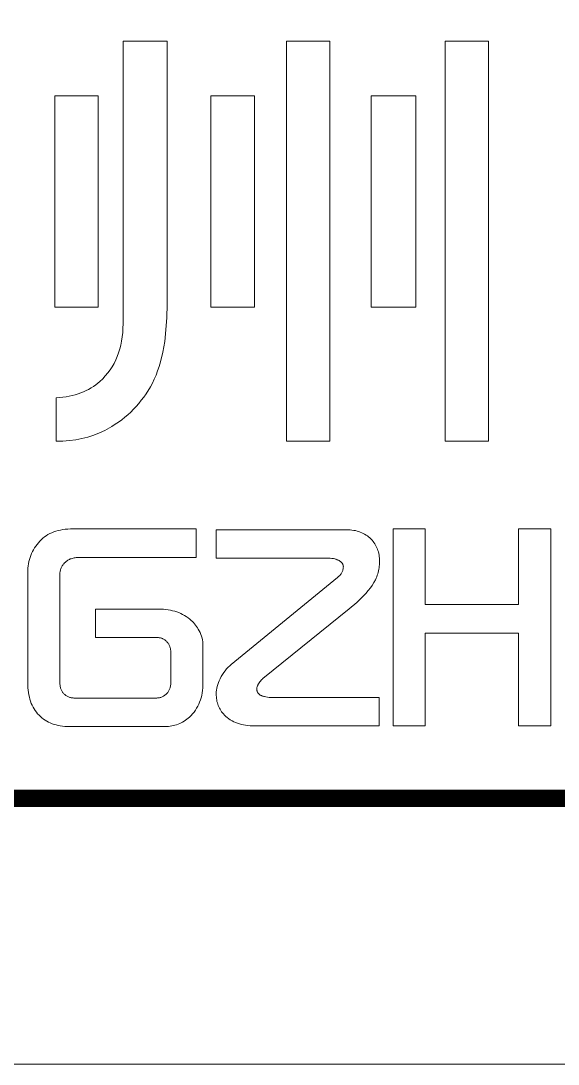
# Model space of a CAD drawing. Header units: millimetres. Extents: x 656 to 1522, y 1 to 298.
# Drawn here: x 678.73 to 688.83, y 0.54 to 20.16 of the extents above; entities that cross this region are included whole.
import ezdxf
from ezdxf.enums import TextEntityAlignment as Align

# ---------------------------------------------------------------- set-up
doc = ezdxf.new("R2010")
doc.units = ezdxf.units.MM
doc.header["$MEASUREMENT"] = 0
for name, color, linetype, lineweight in [('BF-图框', 125, 'Continuous', 15), ('BF-文字说明', 33, 'Continuous', 18), ('BF-电路', 6, 'Continuous', 9)]:
    doc.layers.add(name, color=color, linetype=linetype, lineweight=lineweight)
doc.styles.add('黑体', font='simhei.ttf', dxfattribs={"width": 0.7})

# ---------------------------------------------------------------- blocks, each defined once
blk = doc.blocks.new('BFA3H')
at = {"layer": 'BF-图框', "lineweight": 5}
for p, q in [((24.472, 13.927), (24.472, 19.238)), ((24.472, 19.238), (25.298, 19.238)), ((25.298, 19.238), (25.298, 14.285)), ((27.542, 11.716), (27.542, 19.238)), ((27.542, 19.238), (28.358, 19.238)), ((28.358, 19.238), (28.358, 11.716)), ((30.527, 11.716), (30.527, 19.238)), ((30.527, 19.238), (31.344, 19.238)), ((31.344, 19.238), (31.344, 11.716)), ((23.186, 14.236), (23.186, 18.213)), ((23.186, 18.213), (24.003, 18.213)), ((24.003, 18.213), (24.003, 14.236)), ((26.124, 14.236), (26.124, 18.213)), ((26.124, 18.213), (26.941, 18.213)), ((26.941, 18.213), (26.941, 14.236)), ((29.138, 14.236), (29.138, 18.213)), ((29.138, 18.213), (29.973, 18.213)), ((29.973, 18.213), (29.973, 14.236)), ((24.003, 14.236), (23.186, 14.236)), ((25.298, 14.285), (25.293, 14.04)), ((26.941, 14.236), (26.124, 14.236)), ((29.973, 14.236), (29.138, 14.236)), ((25.293, 14.04), (25.278, 13.809)), ((24.457, 13.679), (24.465, 13.76)), ((24.465, 13.76), (24.47, 13.842)), ((24.47, 13.842), (24.472, 13.927)), ((25.278, 13.809), (25.254, 13.594)), ((24.429, 13.525), (24.445, 13.601)), ((24.445, 13.601), (24.457, 13.679)), ((25.254, 13.594), (25.22, 13.393)), ((24.363, 13.311), (24.388, 13.38)), ((24.388, 13.38), (24.411, 13.452)), ((24.411, 13.452), (24.429, 13.525)), ((25.22, 13.393), (25.176, 13.207)), ((24.266, 13.118), (24.302, 13.18)), ((24.302, 13.18), (24.334, 13.245)), ((24.334, 13.245), (24.363, 13.311)), ((25.176, 13.207), (25.15, 13.12)), ((24.138, 12.945), (24.184, 13.001)), ((24.184, 13.001), (24.227, 13.058)), ((24.227, 13.058), (24.266, 13.118)), ((25.092, 12.957), (25.059, 12.881)), ((25.122, 13.037), (25.092, 12.957)), ((25.15, 13.12), (25.122, 13.037)), ((23.914, 12.746), (23.957, 12.776)), ((23.957, 12.776), (23.997, 12.808)), ((23.997, 12.808), (24.036, 12.841)), ((24.036, 12.841), (24.089, 12.892)), ((24.089, 12.892), (24.138, 12.945)), ((25.023, 12.808), (24.986, 12.74)), ((25.059, 12.881), (25.023, 12.808)), ((23.4, 12.553), (23.459, 12.563)), ((23.459, 12.563), (23.516, 12.576)), ((23.516, 12.576), (23.572, 12.59)), ((23.572, 12.59), (23.626, 12.607)), ((23.626, 12.607), (23.678, 12.625)), ((23.678, 12.625), (23.729, 12.645)), ((23.729, 12.645), (23.778, 12.668)), ((23.778, 12.668), (23.825, 12.692)), ((23.825, 12.692), (23.871, 12.718)), ((23.871, 12.718), (23.914, 12.746)), ((24.904, 12.609), (24.86, 12.547)), ((24.986, 12.74), (24.904, 12.609)), ((23.212, 12.532), (23.339, 12.544)), ((23.212, 11.716), (23.212, 12.532)), ((23.339, 12.544), (23.4, 12.553)), ((24.718, 12.372), (24.668, 12.318)), ((24.768, 12.428), (24.718, 12.372)), ((24.815, 12.487), (24.768, 12.428)), ((24.86, 12.547), (24.815, 12.487)), ((24.504, 12.167), (24.446, 12.12)), ((24.56, 12.215), (24.504, 12.167)), ((24.615, 12.265), (24.56, 12.215)), ((24.668, 12.318), (24.615, 12.265)), ((24.26, 11.993), (24.128, 11.919)), ((24.324, 12.034), (24.26, 11.993)), ((24.386, 12.076), (24.324, 12.034)), ((24.446, 12.12), (24.386, 12.076)), ((23.811, 11.795), (23.699, 11.766)), ((23.92, 11.83), (23.811, 11.795)), ((24.026, 11.871), (23.92, 11.83)), ((24.128, 11.919), (24.026, 11.871)), ((23.339, 11.719), (23.212, 11.716)), ((23.463, 11.728), (23.339, 11.719)), ((23.582, 11.744), (23.463, 11.728)), ((23.699, 11.766), (23.582, 11.744)), ((28.358, 11.716), (27.542, 11.716)), ((31.344, 11.716), (30.527, 11.716)), ((23.131, 9.995), (23.17, 10.01)), ((23.17, 10.01), (23.21, 10.023)), ((23.21, 10.023), (23.251, 10.035)), ((23.251, 10.035), (23.294, 10.045)), ((23.294, 10.045), (23.339, 10.053)), ((23.339, 10.053), (23.385, 10.059)), ((23.385, 10.059), (23.433, 10.063)), ((23.433, 10.063), (23.483, 10.066)), ((23.483, 10.066), (23.534, 10.067)), ((23.534, 10.067), (25.845, 10.067)), ((25.845, 10.067), (25.845, 9.53)), ((26.222, 9.515), (26.222, 10.051)), ((26.222, 10.051), (28.672, 10.051)), ((28.672, 10.051), (28.707, 10.051)), ((28.707, 10.051), (28.742, 10.049)), ((28.742, 10.049), (28.775, 10.045)), ((28.775, 10.045), (28.808, 10.04)), ((28.808, 10.04), (28.839, 10.034)), ((28.839, 10.034), (28.87, 10.027)), ((28.87, 10.027), (28.901, 10.018)), ((28.901, 10.018), (28.93, 10.007)), ((29.547, 6.36), (29.547, 10.067)), ((29.547, 10.067), (30.151, 10.067)), ((30.151, 10.067), (30.151, 8.642)), ((31.907, 8.642), (31.907, 10.067)), ((31.907, 10.067), (32.511, 10.067)), ((32.511, 10.067), (32.511, 6.36)), ((22.881, 9.807), (22.909, 9.839)), ((22.909, 9.839), (22.936, 9.866)), ((22.936, 9.866), (22.964, 9.892)), ((22.964, 9.892), (22.995, 9.916)), ((22.995, 9.916), (23.026, 9.938)), ((23.026, 9.938), (23.06, 9.959)), ((23.06, 9.959), (23.095, 9.978)), ((23.095, 9.978), (23.131, 9.995)), ((28.93, 10.007), (28.958, 9.995)), ((28.958, 9.995), (28.986, 9.982)), ((28.986, 9.982), (29.013, 9.968)), ((29.013, 9.968), (29.039, 9.952)), ((29.039, 9.952), (29.064, 9.934)), ((29.064, 9.934), (29.088, 9.916)), ((29.088, 9.916), (29.111, 9.896)), ((29.111, 9.896), (29.134, 9.874)), ((29.134, 9.874), (29.153, 9.853)), ((29.153, 9.853), (29.171, 9.832)), ((29.171, 9.832), (29.188, 9.81)), ((22.753, 9.603), (22.77, 9.639)), ((22.77, 9.639), (22.788, 9.674)), ((22.788, 9.674), (22.809, 9.708)), ((22.809, 9.708), (22.831, 9.742)), ((22.831, 9.742), (22.855, 9.775)), ((22.855, 9.775), (22.881, 9.807)), ((29.188, 9.81), (29.204, 9.787)), ((29.204, 9.787), (29.218, 9.763)), ((29.218, 9.763), (29.232, 9.739)), ((29.232, 9.739), (29.243, 9.713)), ((29.243, 9.713), (29.254, 9.687)), ((29.254, 9.687), (29.264, 9.66)), ((29.264, 9.66), (29.272, 9.633)), ((29.272, 9.633), (29.279, 9.605)), ((22.694, 9.412), (22.703, 9.452)), ((22.703, 9.452), (22.712, 9.491)), ((22.712, 9.491), (22.724, 9.529)), ((22.724, 9.529), (22.737, 9.566)), ((22.737, 9.566), (22.753, 9.603)), ((23.37, 9.426), (23.359, 9.413)), ((23.381, 9.438), (23.37, 9.426)), ((23.393, 9.449), (23.381, 9.438)), ((23.406, 9.459), (23.393, 9.449)), ((23.42, 9.469), (23.406, 9.459)), ((23.434, 9.478), (23.42, 9.469)), ((23.449, 9.486), (23.434, 9.478)), ((23.464, 9.494), (23.449, 9.486)), ((23.48, 9.501), (23.464, 9.494)), ((23.497, 9.507), (23.48, 9.501)), ((23.514, 9.512), (23.497, 9.507)), ((23.532, 9.517), (23.514, 9.512)), ((23.551, 9.521), (23.532, 9.517)), ((23.571, 9.524), (23.551, 9.521)), ((23.591, 9.527), (23.571, 9.524)), ((23.612, 9.529), (23.591, 9.527)), ((23.655, 9.53), (23.612, 9.529)), ((25.845, 9.53), (23.655, 9.53)), ((28.335, 9.515), (26.222, 9.515)), ((28.367, 9.514), (28.335, 9.515)), ((28.397, 9.511), (28.367, 9.514)), ((28.425, 9.508), (28.397, 9.511)), ((28.451, 9.502), (28.425, 9.508)), ((28.464, 9.499), (28.451, 9.502)), ((28.476, 9.496), (28.464, 9.499)), ((28.488, 9.492), (28.476, 9.496)), ((28.499, 9.487), (28.488, 9.492)), ((28.51, 9.482), (28.499, 9.487)), ((28.521, 9.477), (28.51, 9.482)), ((28.531, 9.472), (28.521, 9.477)), ((28.54, 9.466), (28.531, 9.472)), ((28.549, 9.46), (28.54, 9.466)), ((28.557, 9.454), (28.549, 9.46)), ((28.565, 9.448), (28.557, 9.454)), ((28.572, 9.442), (28.565, 9.448)), ((28.578, 9.435), (28.572, 9.442)), ((28.584, 9.429), (28.578, 9.435)), ((28.59, 9.422), (28.584, 9.429)), ((28.595, 9.415), (28.59, 9.422)), ((29.279, 9.605), (29.284, 9.576)), ((29.284, 9.576), (29.289, 9.546)), ((29.289, 9.546), (29.292, 9.515)), ((29.292, 9.515), (29.294, 9.484)), ((29.294, 9.422), (29.292, 9.393)), ((29.294, 9.484), (29.294, 9.452)), ((29.294, 9.452), (29.294, 9.422)), ((22.68, 9.245), (22.681, 9.288)), ((22.68, 7.173), (22.68, 9.245)), ((22.681, 9.288), (22.684, 9.33)), ((22.684, 9.33), (22.688, 9.371)), ((22.688, 9.371), (22.694, 9.412)), ((23.285, 9.228), (23.284, 9.211)), ((23.286, 9.244), (23.285, 9.228)), ((23.288, 9.259), (23.286, 9.244)), ((23.29, 9.275), (23.288, 9.259)), ((23.294, 9.29), (23.29, 9.275)), ((23.298, 9.305), (23.294, 9.29)), ((23.303, 9.319), (23.298, 9.305)), ((23.309, 9.334), (23.303, 9.319)), ((23.315, 9.348), (23.309, 9.334)), ((23.322, 9.361), (23.315, 9.348)), ((23.33, 9.375), (23.322, 9.361)), ((23.339, 9.388), (23.33, 9.375)), ((23.348, 9.401), (23.339, 9.388)), ((23.359, 9.413), (23.348, 9.401)), ((28.561, 9.211), (28.57, 9.223)), ((28.57, 9.223), (28.578, 9.235)), ((28.578, 9.235), (28.585, 9.248)), ((28.585, 9.248), (28.592, 9.261)), ((28.592, 9.261), (28.597, 9.274)), ((28.599, 9.408), (28.595, 9.415)), ((28.597, 9.274), (28.602, 9.287)), ((28.601, 9.404), (28.599, 9.408)), ((28.602, 9.401), (28.601, 9.404)), ((28.604, 9.397), (28.602, 9.401)), ((28.602, 9.287), (28.606, 9.3)), ((28.606, 9.393), (28.604, 9.397)), ((28.607, 9.39), (28.606, 9.393)), ((28.606, 9.3), (28.609, 9.313)), ((28.608, 9.386), (28.607, 9.39)), ((28.609, 9.382), (28.608, 9.386)), ((28.61, 9.378), (28.609, 9.382)), ((28.609, 9.313), (28.611, 9.327)), ((28.611, 9.374), (28.61, 9.378)), ((28.612, 9.37), (28.611, 9.374)), ((28.611, 9.327), (28.612, 9.34)), ((28.612, 9.366), (28.612, 9.37)), ((28.612, 9.362), (28.612, 9.366)), ((28.613, 9.358), (28.612, 9.362)), ((28.612, 9.34), (28.613, 9.354)), ((28.613, 9.354), (28.613, 9.358)), ((29.268, 9.25), (29.26, 9.222)), ((29.275, 9.278), (29.268, 9.25)), ((29.281, 9.307), (29.275, 9.278)), ((29.286, 9.335), (29.281, 9.307)), ((29.289, 9.364), (29.286, 9.335)), ((29.292, 9.393), (29.289, 9.364)), ((23.284, 9.211), (23.284, 7.178)), ((26.506, 7.518), (28.504, 9.153)), ((28.504, 9.153), (28.517, 9.164)), ((28.517, 9.164), (28.529, 9.175)), ((28.529, 9.175), (28.541, 9.187)), ((28.541, 9.187), (28.551, 9.199)), ((28.551, 9.199), (28.561, 9.211)), ((29.188, 9.058), (29.156, 9.005)), ((29.216, 9.112), (29.188, 9.058)), ((29.229, 9.139), (29.216, 9.112)), ((29.24, 9.167), (29.229, 9.139)), ((29.25, 9.194), (29.24, 9.167)), ((29.26, 9.222), (29.25, 9.194)), ((29.036, 8.854), (28.984, 8.8)), ((29.081, 8.906), (29.036, 8.854)), ((29.122, 8.956), (29.081, 8.906)), ((29.156, 9.005), (29.122, 8.956)), ((28.863, 8.685), (28.72, 8.563)), ((28.984, 8.8), (28.863, 8.685)), ((30.151, 8.642), (31.907, 8.642)), ((23.956, 8.022), (23.956, 8.559)), ((23.956, 8.559), (25.14, 8.559)), ((25.14, 8.559), (25.186, 8.559)), ((25.186, 8.559), (25.231, 8.556)), ((25.231, 8.556), (25.276, 8.552)), ((25.276, 8.552), (25.319, 8.546)), ((25.319, 8.546), (25.361, 8.538)), ((25.361, 8.538), (25.402, 8.529)), ((25.402, 8.529), (25.442, 8.518)), ((25.442, 8.518), (25.481, 8.506)), ((25.481, 8.506), (25.519, 8.492)), ((25.519, 8.492), (25.556, 8.476)), ((25.556, 8.476), (25.592, 8.458)), ((25.592, 8.458), (25.627, 8.439)), ((25.627, 8.439), (25.66, 8.418)), ((28.72, 8.563), (27.1, 7.251)), ((25.66, 8.418), (25.693, 8.396)), ((25.693, 8.396), (25.725, 8.371)), ((25.725, 8.371), (25.755, 8.346)), ((25.755, 8.346), (25.776, 8.326)), ((25.776, 8.326), (25.796, 8.304)), ((25.796, 8.304), (25.816, 8.282)), ((25.816, 8.282), (25.834, 8.258)), ((25.834, 8.258), (25.852, 8.233)), ((25.852, 8.233), (25.869, 8.207)), ((25.869, 8.207), (25.886, 8.18)), ((25.886, 8.18), (25.901, 8.151)), ((25.901, 8.151), (25.918, 8.116)), ((25.918, 8.116), (25.933, 8.081)), ((25.933, 8.081), (25.946, 8.047)), ((25.946, 8.047), (25.956, 8.013)), ((31.907, 8.105), (30.151, 8.105)), ((30.151, 8.105), (30.151, 6.36)), ((31.907, 6.36), (31.907, 8.105)), ((25.123, 8.022), (23.956, 8.022)), ((25.136, 8.022), (25.123, 8.022)), ((25.149, 8.021), (25.136, 8.022)), ((25.162, 8.019), (25.149, 8.021)), ((25.174, 8.017), (25.162, 8.019)), ((25.187, 8.014), (25.174, 8.017)), ((25.199, 8.01), (25.187, 8.014)), ((25.211, 8.005), (25.199, 8.01)), ((25.222, 8), (25.211, 8.005)), ((25.234, 7.994), (25.222, 8)), ((25.245, 7.987), (25.234, 7.994)), ((25.256, 7.98), (25.245, 7.987)), ((25.266, 7.972), (25.256, 7.98)), ((25.277, 7.963), (25.266, 7.972)), ((25.287, 7.954), (25.277, 7.963)), ((25.297, 7.943), (25.287, 7.954)), ((25.307, 7.933), (25.297, 7.943)), ((25.315, 7.923), (25.307, 7.933)), ((25.322, 7.914), (25.315, 7.923)), ((25.329, 7.903), (25.322, 7.914)), ((25.335, 7.893), (25.329, 7.903)), ((25.34, 7.882), (25.335, 7.893)), ((25.346, 7.87), (25.34, 7.882)), ((25.35, 7.858), (25.346, 7.87)), ((25.354, 7.846), (25.35, 7.858)), ((25.956, 8.013), (25.964, 7.979)), ((25.964, 7.979), (25.97, 7.945)), ((25.97, 7.945), (25.973, 7.912)), ((25.973, 7.912), (25.974, 7.879)), ((25.974, 7.879), (25.974, 7.178)), ((25.358, 7.833), (25.354, 7.846)), ((25.361, 7.82), (25.358, 7.833)), ((25.364, 7.806), (25.361, 7.82)), ((25.366, 7.792), (25.364, 7.806)), ((25.368, 7.777), (25.366, 7.792)), ((25.369, 7.762), (25.368, 7.777)), ((25.37, 7.731), (25.369, 7.762)), ((25.37, 7.187), (25.37, 7.731)), ((26.419, 7.433), (26.447, 7.464)), ((26.447, 7.464), (26.476, 7.492)), ((26.476, 7.492), (26.506, 7.518)), ((26.295, 7.246), (26.318, 7.288)), ((26.318, 7.288), (26.342, 7.328)), ((26.342, 7.328), (26.367, 7.365)), ((26.367, 7.365), (26.392, 7.4)), ((26.392, 7.4), (26.419, 7.433)), ((22.681, 7.124), (22.68, 7.173)), ((22.684, 7.077), (22.681, 7.124)), ((22.688, 7.032), (22.684, 7.077)), ((23.284, 7.178), (23.285, 7.161)), ((23.285, 7.161), (23.285, 7.145)), ((23.285, 7.145), (23.287, 7.13)), ((23.287, 7.13), (23.289, 7.115)), ((23.289, 7.115), (23.291, 7.1)), ((23.291, 7.1), (23.295, 7.086)), ((23.295, 7.086), (23.298, 7.072)), ((23.298, 7.072), (23.302, 7.059)), ((25.346, 7.051), (25.351, 7.064)), ((25.351, 7.064), (25.356, 7.078)), ((25.356, 7.078), (25.36, 7.092)), ((25.36, 7.092), (25.363, 7.107)), ((25.363, 7.107), (25.366, 7.122)), ((25.366, 7.122), (25.368, 7.138)), ((25.368, 7.138), (25.369, 7.154)), ((25.369, 7.154), (25.37, 7.17)), ((25.37, 7.17), (25.37, 7.187)), ((25.97, 7.077), (25.965, 7.028)), ((25.973, 7.127), (25.97, 7.077)), ((25.974, 7.178), (25.973, 7.127)), ((26.227, 7.035), (26.232, 7.07)), ((26.232, 7.07), (26.24, 7.105)), ((26.24, 7.105), (26.251, 7.141)), ((26.251, 7.141), (26.263, 7.176)), ((26.263, 7.176), (26.278, 7.211)), ((26.278, 7.211), (26.295, 7.246)), ((26.987, 7.065), (26.986, 7.055)), ((26.988, 7.075), (26.987, 7.065)), ((26.989, 7.085), (26.988, 7.08)), ((26.988, 7.08), (26.988, 7.075)), ((26.992, 7.095), (26.989, 7.085)), ((26.995, 7.104), (26.992, 7.095)), ((26.999, 7.114), (26.995, 7.104)), ((27.003, 7.123), (26.999, 7.114)), ((27.008, 7.132), (27.003, 7.123)), ((27.033, 7.173), (27.008, 7.132)), ((27.045, 7.19), (27.033, 7.173)), ((27.057, 7.206), (27.045, 7.19)), ((27.068, 7.22), (27.057, 7.206)), ((27.079, 7.232), (27.068, 7.22)), ((27.09, 7.243), (27.079, 7.232)), ((27.095, 7.247), (27.09, 7.243)), ((27.1, 7.251), (27.095, 7.247)), ((22.693, 6.987), (22.688, 7.032)), ((22.701, 6.944), (22.693, 6.987)), ((22.71, 6.903), (22.701, 6.944)), ((22.721, 6.863), (22.71, 6.903)), ((23.302, 7.059), (23.307, 7.046)), ((23.307, 7.046), (23.313, 7.034)), ((23.313, 7.034), (23.319, 7.022)), ((23.319, 7.022), (23.325, 7.01)), ((23.325, 7.01), (23.332, 6.999)), ((23.332, 6.999), (23.34, 6.989)), ((23.34, 6.989), (23.348, 6.979)), ((23.348, 6.979), (23.357, 6.969)), ((23.357, 6.969), (23.367, 6.959)), ((23.367, 6.959), (23.377, 6.95)), ((23.377, 6.95), (23.388, 6.941)), ((23.388, 6.941), (23.399, 6.933)), ((23.399, 6.933), (23.41, 6.925)), ((23.41, 6.925), (23.421, 6.919)), ((23.421, 6.919), (23.433, 6.913)), ((23.433, 6.913), (23.445, 6.907)), ((23.445, 6.907), (23.457, 6.902)), ((23.457, 6.902), (23.469, 6.898)), ((23.469, 6.898), (23.482, 6.895)), ((23.482, 6.895), (23.495, 6.892)), ((23.495, 6.892), (23.508, 6.889)), ((23.508, 6.889), (23.521, 6.888)), ((23.521, 6.888), (23.535, 6.887)), ((23.535, 6.887), (23.548, 6.886)), ((23.548, 6.886), (25.106, 6.886)), ((25.106, 6.886), (25.119, 6.887)), ((25.119, 6.887), (25.132, 6.888)), ((25.132, 6.888), (25.145, 6.889)), ((25.145, 6.889), (25.158, 6.892)), ((25.158, 6.892), (25.17, 6.895)), ((25.17, 6.895), (25.182, 6.898)), ((25.182, 6.898), (25.194, 6.903)), ((25.194, 6.903), (25.206, 6.908)), ((25.206, 6.908), (25.218, 6.913)), ((25.218, 6.913), (25.23, 6.92)), ((25.23, 6.92), (25.241, 6.927)), ((25.241, 6.927), (25.252, 6.934)), ((25.252, 6.934), (25.263, 6.943)), ((25.263, 6.943), (25.274, 6.952)), ((25.274, 6.952), (25.285, 6.961)), ((25.285, 6.961), (25.295, 6.971)), ((25.295, 6.971), (25.304, 6.981)), ((25.304, 6.981), (25.313, 6.992)), ((25.313, 6.992), (25.321, 7.003)), ((25.321, 7.003), (25.328, 7.014)), ((25.328, 7.014), (25.335, 7.026)), ((25.335, 7.026), (25.341, 7.038)), ((25.341, 7.038), (25.346, 7.051)), ((25.939, 6.892), (25.926, 6.849)), ((25.95, 6.936), (25.939, 6.892)), ((25.958, 6.981), (25.95, 6.936)), ((25.965, 7.028), (25.958, 6.981)), ((26.222, 6.965), (26.223, 7)), ((26.223, 6.935), (26.222, 6.965)), ((26.223, 7), (26.227, 7.035)), ((26.225, 6.906), (26.223, 6.935)), ((26.228, 6.878), (26.225, 6.906)), ((26.232, 6.85), (26.228, 6.878)), ((26.986, 7.055), (26.987, 7.045)), ((26.987, 7.045), (26.987, 7.036)), ((26.987, 7.036), (26.989, 7.026)), ((26.989, 7.026), (26.99, 7.022)), ((26.99, 7.022), (26.991, 7.018)), ((26.991, 7.018), (26.992, 7.013)), ((26.992, 7.013), (26.994, 7.009)), ((26.994, 7.009), (26.995, 7.005)), ((26.995, 7.005), (26.997, 7.001)), ((26.997, 7.001), (26.999, 6.997)), ((26.999, 6.997), (27.001, 6.993)), ((27.001, 6.993), (27.003, 6.989)), ((27.003, 6.989), (27.005, 6.986)), ((27.005, 6.986), (27.007, 6.982)), ((27.007, 6.982), (27.01, 6.978)), ((27.01, 6.978), (27.013, 6.975)), ((27.013, 6.975), (27.016, 6.971)), ((27.016, 6.971), (27.019, 6.968)), ((27.019, 6.968), (27.022, 6.965)), ((27.022, 6.965), (27.028, 6.958)), ((27.028, 6.958), (27.036, 6.952)), ((27.036, 6.952), (27.044, 6.947)), ((27.044, 6.947), (27.052, 6.941)), ((27.052, 6.941), (27.061, 6.936)), ((27.061, 6.936), (27.071, 6.931)), ((27.071, 6.931), (27.081, 6.927)), ((27.081, 6.927), (27.092, 6.923)), ((27.092, 6.923), (27.103, 6.919)), ((27.103, 6.919), (27.115, 6.915)), ((27.115, 6.915), (27.128, 6.912)), ((27.128, 6.912), (27.155, 6.907)), ((27.155, 6.907), (27.184, 6.902)), ((27.184, 6.902), (27.216, 6.899)), ((27.216, 6.899), (27.249, 6.897)), ((27.249, 6.897), (27.286, 6.897)), ((27.286, 6.897), (29.289, 6.897)), ((29.289, 6.897), (29.289, 6.36)), ((22.733, 6.824), (22.721, 6.863)), ((22.747, 6.786), (22.733, 6.824)), ((22.763, 6.75), (22.747, 6.786)), ((22.78, 6.716), (22.763, 6.75)), ((22.799, 6.682), (22.78, 6.716)), ((22.82, 6.651), (22.799, 6.682)), ((25.855, 6.693), (25.832, 6.657)), ((25.875, 6.73), (25.855, 6.693)), ((25.894, 6.768), (25.875, 6.73)), ((25.911, 6.808), (25.894, 6.768)), ((25.926, 6.849), (25.911, 6.808)), ((26.237, 6.823), (26.232, 6.85)), ((26.244, 6.797), (26.237, 6.823)), ((26.252, 6.771), (26.244, 6.797)), ((26.261, 6.746), (26.252, 6.771)), ((26.271, 6.721), (26.261, 6.746)), ((26.283, 6.697), (26.271, 6.721)), ((26.295, 6.674), (26.283, 6.697)), ((26.309, 6.651), (26.295, 6.674)), ((22.842, 6.62), (22.82, 6.651)), ((22.866, 6.591), (22.842, 6.62)), ((22.892, 6.563), (22.866, 6.591)), ((22.919, 6.537), (22.892, 6.563)), ((22.947, 6.513), (22.919, 6.537)), ((22.976, 6.491), (22.947, 6.513)), ((23.006, 6.47), (22.976, 6.491)), ((25.671, 6.487), (25.645, 6.468)), ((25.697, 6.507), (25.671, 6.487)), ((25.721, 6.529), (25.697, 6.507)), ((25.752, 6.559), (25.721, 6.529)), ((25.78, 6.59), (25.752, 6.559)), ((25.807, 6.623), (25.78, 6.59)), ((25.832, 6.657), (25.807, 6.623)), ((26.324, 6.629), (26.309, 6.651)), ((26.341, 6.608), (26.324, 6.629)), ((26.358, 6.587), (26.341, 6.608)), ((26.377, 6.566), (26.358, 6.587)), ((26.403, 6.541), (26.377, 6.566)), ((26.43, 6.518), (26.403, 6.541)), ((26.458, 6.496), (26.43, 6.518)), ((26.488, 6.476), (26.458, 6.496)), ((26.52, 6.457), (26.488, 6.476)), ((23.037, 6.451), (23.006, 6.47)), ((23.07, 6.433), (23.037, 6.451)), ((23.104, 6.417), (23.07, 6.433)), ((23.139, 6.403), (23.104, 6.417)), ((23.175, 6.39), (23.139, 6.403)), ((23.212, 6.38), (23.175, 6.39)), ((23.251, 6.37), (23.212, 6.38)), ((23.291, 6.363), (23.251, 6.37)), ((23.331, 6.357), (23.291, 6.363)), ((23.374, 6.353), (23.331, 6.357)), ((23.417, 6.35), (23.374, 6.353)), ((23.461, 6.35), (23.417, 6.35)), ((25.256, 6.35), (23.461, 6.35)), ((25.29, 6.35), (25.256, 6.35)), ((25.323, 6.352), (25.29, 6.35)), ((25.355, 6.356), (25.323, 6.352)), ((25.387, 6.361), (25.355, 6.356)), ((25.418, 6.367), (25.387, 6.361)), ((25.448, 6.375), (25.418, 6.367)), ((25.478, 6.384), (25.448, 6.375)), ((25.508, 6.394), (25.478, 6.384)), ((25.536, 6.406), (25.508, 6.394)), ((25.564, 6.42), (25.536, 6.406)), ((25.592, 6.434), (25.564, 6.42)), ((25.619, 6.451), (25.592, 6.434)), ((25.645, 6.468), (25.619, 6.451)), ((26.552, 6.44), (26.52, 6.457)), ((26.586, 6.425), (26.552, 6.44)), ((26.621, 6.411), (26.586, 6.425)), ((26.658, 6.399), (26.621, 6.411)), ((26.696, 6.389), (26.658, 6.399)), ((26.736, 6.38), (26.696, 6.389)), ((26.776, 6.373), (26.736, 6.38)), ((26.818, 6.367), (26.776, 6.373)), ((26.862, 6.363), (26.818, 6.367)), ((26.907, 6.361), (26.862, 6.363)), ((26.953, 6.36), (26.907, 6.361)), ((29.289, 6.36), (26.953, 6.36)), ((30.151, 6.36), (29.547, 6.36)), ((32.511, 6.36), (31.907, 6.36))]:
    blk.add_line(p, q, dxfattribs=at)
at = {"layer": 'BF-图框'}
blk.add_line((5, 5), (415, 5), dxfattribs=at)
at = {"layer": 'BF-图框', "const_width": 0.322}
blk.add_lwpolyline([(415, 292), (415, 5), (5, 5), (5, 292)], close=True, dxfattribs=at)
at = {"layer": 'BF-电路', "color": 6, "ltscale": 2}
blk.add_lwpolyline([(420, 297), (420, 0), (0, 0), (0, 297)], close=True, dxfattribs=at)
at = {"layer": 'BF-文字说明', "style": '黑体'}
for tag, p in [('页码', (404.152, 288)), ('铝材颜色', (404.152, 280)), ('设计部门', (246.032, 17)), ('设计人员', (295.075, 17)), ('现场勘测', (345.618, 17)), ('日期', (187.966, 9)), ('深化部门', (246.032, 9)), ('图纸深化', (295.075, 9)), ('联系电话', (345.618, 9))]:
    blk.add_attdef(tag, text='', height=3, dxfattribs=at).set_placement(p, align=Align.MIDDLE_CENTER)
blk.add_attdef('工程名称', text='', height=3, dxfattribs=at).set_placement((112.474, 14.631), align=Align.BOTTOM_LEFT)
at = {"layer": 'BF-文字说明', "style": '黑体', "width": 0.9}
blk.add_attdef('图名', text='', height=3, dxfattribs=at).set_placement((387.564, 13), align=Align.MIDDLE_CENTER)
at = {"layer": 'BF-文字说明', "style": '黑体'}
blk.add_attdef('比例', text='', height=3, dxfattribs=at).set_placement((122.209, 9), align=Align.MIDDLE_LEFT)

msp = doc.modelspace()

# ---------------------------------------------------------------- block references
at = {"layer": 'BF-图框'}
msp.add_blockref('BFA3H', (656.182, 0.541), dxfattribs=at)

doc.saveas('drawing.dxf')
